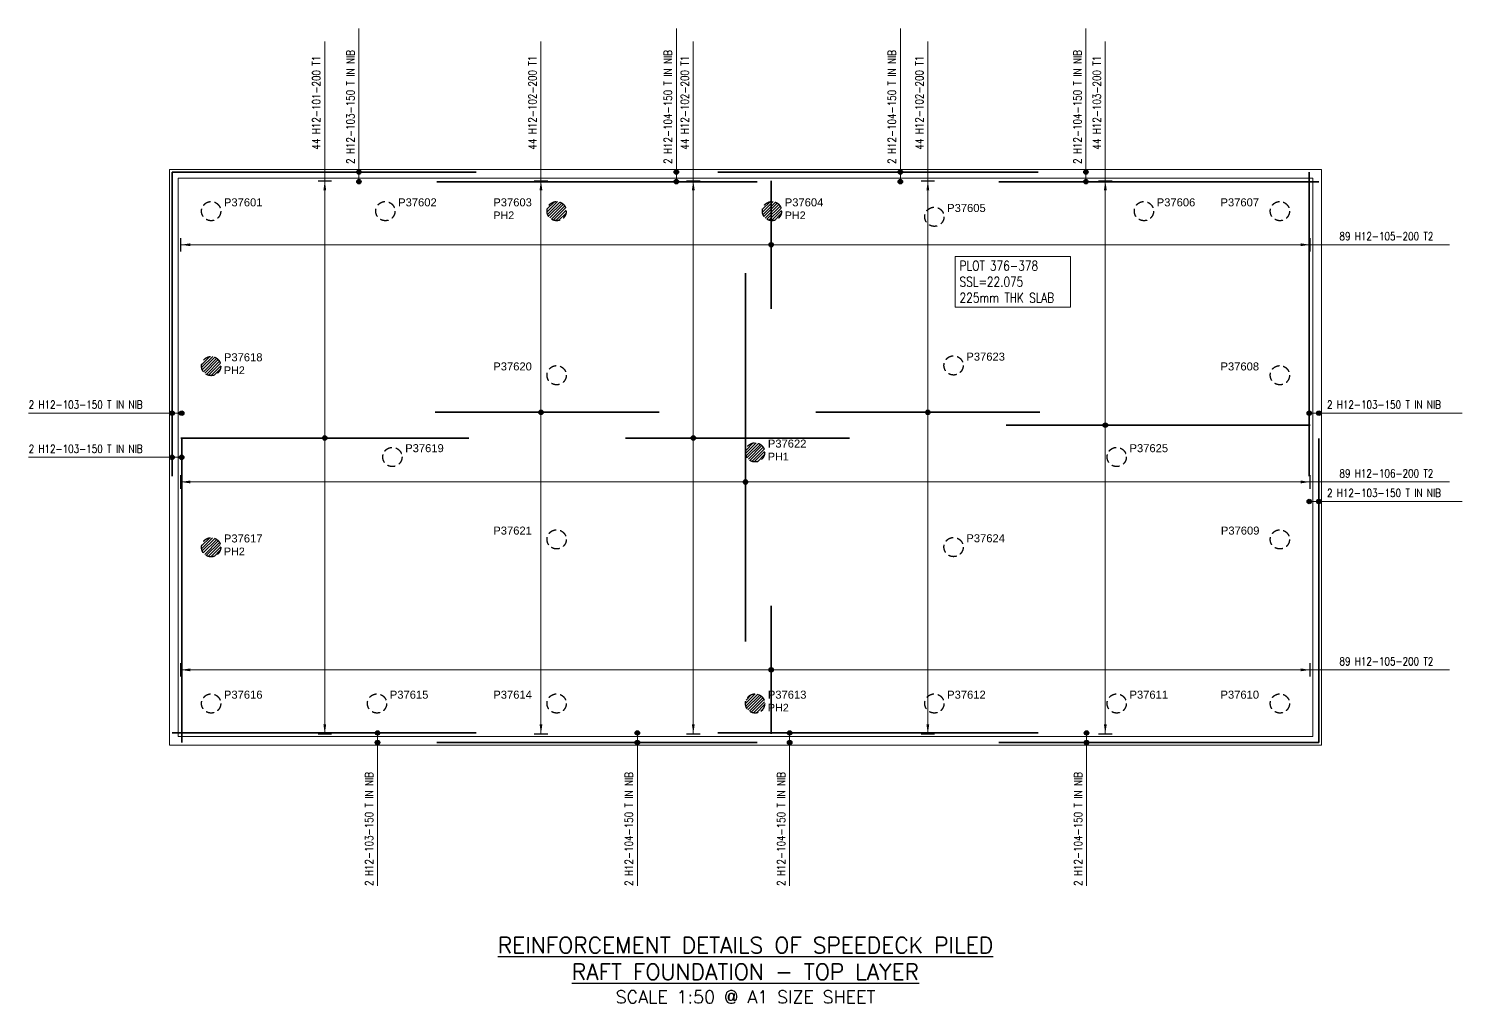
# Model space of a CAD drawing. Header units: millimetres. Extents: x -21392 to 100362, y -17730 to 39230.
# Drawn here: x 42357 to 64747, y 14834 to 30058 of the extents above; entities that cross this region are included whole.
import ezdxf

# ---------------------------------------------------------------- set-up
doc = ezdxf.new("R2010")
doc.units = ezdxf.units.MM
doc.linetypes.add('DASHED', pattern=[19.05, 12.7, -6.35])
doc.layers.get('0').update_dxf_attribs({"color": 254, "true_color": 0xdfdfdf})
for name, color, linetype in [('AP rebar top', 2, 'Continuous'), ('AP-Hatch', 7, 'Continuous'), ('RC-SLAB-ANNOT', 2, 'Continuous'), ('RC-SLAB-LEADERS', 7, 'Continuous'), ('RC-SLAB-TOP-01', 5, 'Continuous'), ('RC-SLAB-TOP-02', 5, 'Continuous'), ('SD-Pile', 7, 'DASHED'), ('SD-Pile TextA', 3, 'Continuous'), ('SD-Text', 2, 'Continuous')]:
    doc.layers.add(name, color=color, linetype=linetype)
doc.layers.add('S02_TEXT035', color=3, linetype='Continuous', lineweight=25)
doc.layers.add('SD-PILED-RAFT', color=3, linetype='Continuous', lineweight=0)
doc.styles.add('PH-LABEL', font='romans.shx', dxfattribs={"width": 0.7})
doc.styles.add('ROMANS', font='romans')
doc.styles.add('ROMANS NARROW', font='romans.shx', dxfattribs={"width": 0.8})
doc.styles.get("Standard").update_dxf_attribs({"font": 'arial.ttf'})

# ---------------------------------------------------------------- blocks, each defined once
blk = doc.blocks.new('RC_SLAB_BARS_101')
at = {"layer": 'RC-SLAB-TOP-01', "lineweight": 35}
blk.add_line((0, 4621), (4500, 4621), dxfattribs=at)
blk = doc.blocks.new('RC_ANNOT_101_4dc7a8bfe8ed4149833')
at = {"layer": 'RC-SLAB-LEADERS'}
h = blk.add_hatch(color=256, dxfattribs=at)
edge = h.paths.add_edge_path(flags=16)
edge.add_arc((0, 4621), 35, 0, 360)
at = {"layer": 'RC-SLAB-LEADERS', "linetype": 'Continuous', "lineweight": 18}
for p, q in [((0, 4320), (0, 10815)), ((0, 9126), (0, 10815)), ((0, 0), (0, 8640))]:
    blk.add_line(p, q, dxfattribs=at)
at = {"layer": 'RC-SLAB-LEADERS'}
for p, q in [((-105, 8640), (105, 8640)), ((-105, 0), (105, 0))]:
    blk.add_line(p, q, dxfattribs=at)
blk.add_circle((0, 4621), 35, dxfattribs=at)
for points in [[(0, 8640), (-22, 8489), (22, 8489)], [(0, 0), (22, 151), (-22, 151)]]:
    blk.add_solid(points, dxfattribs=at)
at = {"layer": 'RC-SLAB-ANNOT', "color": 2, "style": 'PH-LABEL', "width": 0.8}
blk.add_text('44 H12-101-200 T1', height=125, rotation=90, dxfattribs=at).set_placement((-70, 9126))
blk = doc.blocks.new('RC_SLAB_BARS_102')
at = {"layer": 'RC-SLAB-TOP-01', "lineweight": 35}
blk.add_line((0, 5023), (3500, 5023), dxfattribs=at)
blk = doc.blocks.new('RC_ANNOT_102_af68836f452946a2aef')
at = {"layer": 'RC-SLAB-LEADERS'}
h = blk.add_hatch(color=256, dxfattribs=at)
edge = h.paths.add_edge_path(flags=16)
edge.add_arc((0, 5023), 35, 0, 360)
at = {"layer": 'RC-SLAB-LEADERS', "linetype": 'Continuous', "lineweight": 18}
for p, q in [((0, 4320), (0, 10815)), ((0, 9126), (0, 10815)), ((0, 0), (0, 8640))]:
    blk.add_line(p, q, dxfattribs=at)
at = {"layer": 'RC-SLAB-LEADERS'}
for p, q in [((-105, 8640), (105, 8640)), ((-105, 0), (105, 0))]:
    blk.add_line(p, q, dxfattribs=at)
blk.add_circle((0, 5023), 35, dxfattribs=at)
for points in [[(0, 8640), (-22, 8489), (22, 8489)], [(0, 0), (22, 151), (-22, 151)]]:
    blk.add_solid(points, dxfattribs=at)
at = {"layer": 'RC-SLAB-ANNOT', "color": 2, "style": 'PH-LABEL', "width": 0.8}
blk.add_text('44 H12-102-200 T1', height=125, rotation=90, dxfattribs=at).set_placement((-70, 9126))
blk = doc.blocks.new('RC_SLAB_BARS_102_287a41837a8347089b6252c83c86793b')
at = {"layer": 'RC-SLAB-TOP-01', "lineweight": 35}
blk.add_line((0, 4621), (3500, 4621), dxfattribs=at)
blk = doc.blocks.new('RC_ANNOT_102_c46a88be6d8a4f0c881')
at = {"layer": 'RC-SLAB-LEADERS'}
h = blk.add_hatch(color=256, dxfattribs=at)
edge = h.paths.add_edge_path(flags=16)
edge.add_arc((0, 4621), 35, 0, 360)
at = {"layer": 'RC-SLAB-LEADERS', "linetype": 'Continuous', "lineweight": 18}
for p, q in [((0, 4320), (0, 10815)), ((0, 9126), (0, 10815)), ((0, 0), (0, 8640))]:
    blk.add_line(p, q, dxfattribs=at)
at = {"layer": 'RC-SLAB-LEADERS'}
for p, q in [((-105, 8640), (105, 8640)), ((-105, 0), (105, 0))]:
    blk.add_line(p, q, dxfattribs=at)
blk.add_circle((0, 4621), 35, dxfattribs=at)
for points in [[(0, 8640), (-22, 8489), (22, 8489)], [(0, 0), (22, 151), (-22, 151)]]:
    blk.add_solid(points, dxfattribs=at)
at = {"layer": 'RC-SLAB-ANNOT', "color": 2, "style": 'PH-LABEL', "width": 0.8}
blk.add_text('44 H12-102-200 T1', height=125, rotation=90, dxfattribs=at).set_placement((-70, 9126))
blk = doc.blocks.new('RC_SLAB_BARS_102_c4357984faa7425ca9fb9392ab92ad23')
at = {"layer": 'RC-SLAB-TOP-01', "lineweight": 35}
blk.add_line((0, 5023), (3500, 5023), dxfattribs=at)
blk = doc.blocks.new('RC_ANNOT_102_3465962699ed41338e2')
at = {"layer": 'RC-SLAB-LEADERS'}
h = blk.add_hatch(color=256, dxfattribs=at)
edge = h.paths.add_edge_path(flags=16)
edge.add_arc((0, 5023), 35, 0, 360)
at = {"layer": 'RC-SLAB-LEADERS', "linetype": 'Continuous', "lineweight": 18}
for p, q in [((0, 4320), (0, 10815)), ((0, 9126), (0, 10815)), ((0, 0), (0, 8640))]:
    blk.add_line(p, q, dxfattribs=at)
at = {"layer": 'RC-SLAB-LEADERS'}
for p, q in [((-105, 8640), (105, 8640)), ((-105, 0), (105, 0))]:
    blk.add_line(p, q, dxfattribs=at)
blk.add_circle((0, 5023), 35, dxfattribs=at)
for points in [[(0, 8640), (-22, 8489), (22, 8489)], [(0, 0), (22, 151), (-22, 151)]]:
    blk.add_solid(points, dxfattribs=at)
at = {"layer": 'RC-SLAB-ANNOT', "color": 2, "style": 'PH-LABEL', "width": 0.8}
blk.add_text('44 H12-102-200 T1', height=125, rotation=90, dxfattribs=at).set_placement((-70, 9126))
blk = doc.blocks.new('RC_SLAB_BARS_103')
at = {"layer": 'RC-SLAB-TOP-01', "lineweight": 35}
blk.add_line((0, 4822), (4750, 4822), dxfattribs=at)
blk = doc.blocks.new('RC_ANNOT_103_3803d8f4131d4ff8825')
at = {"layer": 'RC-SLAB-LEADERS'}
h = blk.add_hatch(color=256, dxfattribs=at)
edge = h.paths.add_edge_path(flags=16)
edge.add_arc((0, 4822), 35, 0, 360)
at = {"layer": 'RC-SLAB-LEADERS', "linetype": 'Continuous', "lineweight": 18}
for p, q in [((0, 4320), (0, 10815)), ((0, 9126), (0, 10815)), ((0, 0), (0, 8640))]:
    blk.add_line(p, q, dxfattribs=at)
at = {"layer": 'RC-SLAB-LEADERS'}
for p, q in [((-105, 8640), (105, 8640)), ((-105, 0), (105, 0))]:
    blk.add_line(p, q, dxfattribs=at)
blk.add_circle((0, 4822), 35, dxfattribs=at)
for points in [[(0, 8640), (-22, 8489), (22, 8489)], [(0, 0), (22, 151), (-22, 151)]]:
    blk.add_solid(points, dxfattribs=at)
at = {"layer": 'RC-SLAB-ANNOT', "color": 2, "style": 'PH-LABEL', "width": 0.8}
blk.add_text('44 H12-103-200 T1', height=125, rotation=90, dxfattribs=at).set_placement((-70, 9126))
blk = doc.blocks.new('RC_SLAB_BARS_103_36b0818eb54441cbb369378c67e33111')
at = {"layer": 'RC-SLAB-TOP-01', "lineweight": 35}
blk.add_line((0, 150), (4750, 150), dxfattribs=at)
blk = doc.blocks.new('RC_ANNOT_103_3dd29a733dbf4e6cb37')
at = {"layer": 'RC-SLAB-LEADERS'}
h = blk.add_hatch(color=256, dxfattribs=at)
edge = h.paths.add_edge_path(flags=16)
edge.add_arc((0, 150), 35, 0, 360)
h = blk.add_hatch(color=256, dxfattribs=at)
edge = h.paths.add_edge_path(flags=16)
edge.add_arc((0, 0), 35, 0, 360)
at = {"layer": 'RC-SLAB-LEADERS', "linetype": 'Continuous', "lineweight": 18}
for p, q in [((0, 75), (0, 2390)), ((0, 277), (0, 2390)), ((0, -35), (0, 185))]:
    blk.add_line(p, q, dxfattribs=at)
at = {"layer": 'RC-SLAB-LEADERS'}
for centre in [(0, 150), (0, 0)]:
    blk.add_circle(centre, 35, dxfattribs=at)
at = {"layer": 'RC-SLAB-ANNOT', "color": 2, "style": 'PH-LABEL', "width": 0.8}
blk.add_text('2 H12-103-150 T IN NIB', height=125, rotation=90, dxfattribs=at).set_placement((-70, 277))
blk = doc.blocks.new('RC_SLAB_BARS_104')
at = {"layer": 'RC-SLAB-TOP-01', "lineweight": 35}
blk.add_line((0, 0), (5000, 0), dxfattribs=at)
blk = doc.blocks.new('RC_ANNOT_104_d6480c64a4c84ef5a0e')
at = {"layer": 'RC-SLAB-LEADERS'}
h = blk.add_hatch(color=256, dxfattribs=at)
edge = h.paths.add_edge_path(flags=16)
edge.add_arc((0, 150), 35, 0, 360)
h = blk.add_hatch(color=256, dxfattribs=at)
edge = h.paths.add_edge_path(flags=16)
edge.add_arc((0, 0), 35, 0, 360)
at = {"layer": 'RC-SLAB-LEADERS', "linetype": 'Continuous', "lineweight": 18}
for p, q in [((0, 75), (0, 2390)), ((0, 277), (0, 2390)), ((0, -35), (0, 185))]:
    blk.add_line(p, q, dxfattribs=at)
at = {"layer": 'RC-SLAB-LEADERS'}
for centre in [(0, 150), (0, 0)]:
    blk.add_circle(centre, 35, dxfattribs=at)
at = {"layer": 'RC-SLAB-ANNOT', "color": 2, "style": 'PH-LABEL', "width": 0.8}
blk.add_text('2 H12-104-150 T IN NIB', height=125, rotation=90, dxfattribs=at).set_placement((-70, 277))
blk = doc.blocks.new('RC_SLAB_BARS_104_c00f3586cb314557be8a8144f892ceea')
at = {"layer": 'RC-SLAB-TOP-01', "lineweight": 35}
blk.add_line((0, 150), (5000, 150), dxfattribs=at)
blk = doc.blocks.new('RC_ANNOT_104_f08aeae41cea4d598a3')
at = {"layer": 'RC-SLAB-LEADERS'}
h = blk.add_hatch(color=256, dxfattribs=at)
edge = h.paths.add_edge_path(flags=16)
edge.add_arc((0, 150), 35, 0, 360)
h = blk.add_hatch(color=256, dxfattribs=at)
edge = h.paths.add_edge_path(flags=16)
edge.add_arc((0, 0), 35, 0, 360)
at = {"layer": 'RC-SLAB-LEADERS', "linetype": 'Continuous', "lineweight": 18}
for p, q in [((0, 75), (0, 2390)), ((0, 277), (0, 2390)), ((0, -35), (0, 185))]:
    blk.add_line(p, q, dxfattribs=at)
at = {"layer": 'RC-SLAB-LEADERS'}
for centre in [(0, 150), (0, 0)]:
    blk.add_circle(centre, 35, dxfattribs=at)
at = {"layer": 'RC-SLAB-ANNOT', "color": 2, "style": 'PH-LABEL', "width": 0.8}
blk.add_text('2 H12-104-150 T IN NIB', height=125, rotation=90, dxfattribs=at).set_placement((-70, 277))
blk = doc.blocks.new('RC_SLAB_BARS_104_525768557c9d4f5fb0635784e18e1417')
at = {"layer": 'RC-SLAB-TOP-01', "lineweight": 35}
blk.add_line((0, 0), (5000, 0), dxfattribs=at)
blk = doc.blocks.new('RC_ANNOT_104_bbc5a59ac4604e36abd')
at = {"layer": 'RC-SLAB-LEADERS'}
h = blk.add_hatch(color=256, dxfattribs=at)
edge = h.paths.add_edge_path(flags=16)
edge.add_arc((0, 150), 35, 0, 360)
h = blk.add_hatch(color=256, dxfattribs=at)
edge = h.paths.add_edge_path(flags=16)
edge.add_arc((0, 0), 35, 0, 360)
at = {"layer": 'RC-SLAB-LEADERS', "linetype": 'Continuous', "lineweight": 18}
for p, q in [((0, 75), (0, 2390)), ((0, 277), (0, 2390)), ((0, -35), (0, 185))]:
    blk.add_line(p, q, dxfattribs=at)
at = {"layer": 'RC-SLAB-LEADERS'}
for centre in [(0, 150), (0, 0)]:
    blk.add_circle(centre, 35, dxfattribs=at)
at = {"layer": 'RC-SLAB-ANNOT', "color": 2, "style": 'PH-LABEL', "width": 0.8}
blk.add_text('2 H12-104-150 T IN NIB', height=125, rotation=90, dxfattribs=at).set_placement((-70, 277))
blk = doc.blocks.new('RC_SLAB_BARS_103_cb1eb625d6ed4f958466886d89c43471')
at = {"layer": 'RC-SLAB-TOP-01', "lineweight": 35}
blk.add_line((0, 150), (4750, 150), dxfattribs=at)
blk = doc.blocks.new('RC_ANNOT_103_d6554df8198943a193b')
at = {"layer": 'RC-SLAB-LEADERS'}
h = blk.add_hatch(color=256, dxfattribs=at)
edge = h.paths.add_edge_path(flags=16)
edge.add_arc((0, 150), 35, 0, 360)
h = blk.add_hatch(color=256, dxfattribs=at)
edge = h.paths.add_edge_path(flags=16)
edge.add_arc((0, 0), 35, 0, 360)
at = {"layer": 'RC-SLAB-LEADERS', "linetype": 'Continuous', "lineweight": 18}
for p, q in [((0, -35), (0, 185)), ((0, 75), (0, -2240)), ((0, -127), (0, -2240))]:
    blk.add_line(p, q, dxfattribs=at)
at = {"layer": 'RC-SLAB-LEADERS'}
for centre in [(0, 150), (0, 0)]:
    blk.add_circle(centre, 35, dxfattribs=at)
at = {"layer": 'RC-SLAB-ANNOT', "color": 2, "style": 'PH-LABEL', "width": 0.8}
blk.add_text('2 H12-103-150 T IN NIB', height=125, rotation=90, dxfattribs=at).set_placement((-70, -2240))
blk = doc.blocks.new('RC_SLAB_BARS_104_45b99cc198a3488692994ae1d57d5fa9')
at = {"layer": 'RC-SLAB-TOP-01', "lineweight": 35}
blk.add_line((0, 0), (5000, 0), dxfattribs=at)
blk = doc.blocks.new('RC_ANNOT_104_3c4faf12e64644ea8bc')
at = {"layer": 'RC-SLAB-LEADERS'}
h = blk.add_hatch(color=256, dxfattribs=at)
edge = h.paths.add_edge_path(flags=16)
edge.add_arc((0, 150), 35, 0, 360)
h = blk.add_hatch(color=256, dxfattribs=at)
edge = h.paths.add_edge_path(flags=16)
edge.add_arc((0, 0), 35, 0, 360)
at = {"layer": 'RC-SLAB-LEADERS', "linetype": 'Continuous', "lineweight": 18}
for p, q in [((0, -35), (0, 185)), ((0, 75), (0, -2240)), ((0, -127), (0, -2240))]:
    blk.add_line(p, q, dxfattribs=at)
at = {"layer": 'RC-SLAB-LEADERS'}
for centre in [(0, 150), (0, 0)]:
    blk.add_circle(centre, 35, dxfattribs=at)
at = {"layer": 'RC-SLAB-ANNOT', "color": 2, "style": 'PH-LABEL', "width": 0.8}
blk.add_text('2 H12-104-150 T IN NIB', height=125, rotation=90, dxfattribs=at).set_placement((-70, -2240))
blk = doc.blocks.new('RC_SLAB_BARS_104_9f7fd73e955a4f3da2e73248f4fc4943')
at = {"layer": 'RC-SLAB-TOP-01', "lineweight": 35}
blk.add_line((0, 150), (5000, 150), dxfattribs=at)
blk = doc.blocks.new('RC_ANNOT_104_2e45edf42acb493c9eb')
at = {"layer": 'RC-SLAB-LEADERS'}
h = blk.add_hatch(color=256, dxfattribs=at)
edge = h.paths.add_edge_path(flags=16)
edge.add_arc((0, 150), 35, 0, 360)
h = blk.add_hatch(color=256, dxfattribs=at)
edge = h.paths.add_edge_path(flags=16)
edge.add_arc((0, 0), 35, 0, 360)
at = {"layer": 'RC-SLAB-LEADERS', "linetype": 'Continuous', "lineweight": 18}
for p, q in [((0, -35), (0, 185)), ((0, 75), (0, -2240)), ((0, -127), (0, -2240))]:
    blk.add_line(p, q, dxfattribs=at)
at = {"layer": 'RC-SLAB-LEADERS'}
for centre in [(0, 150), (0, 0)]:
    blk.add_circle(centre, 35, dxfattribs=at)
at = {"layer": 'RC-SLAB-ANNOT', "color": 2, "style": 'PH-LABEL', "width": 0.8}
blk.add_text('2 H12-104-150 T IN NIB', height=125, rotation=90, dxfattribs=at).set_placement((-70, -2240))
blk = doc.blocks.new('RC_SLAB_BARS_104_06e57f429c804f34a23c6e90a2d4bf36')
at = {"layer": 'RC-SLAB-TOP-01', "lineweight": 35}
blk.add_line((0, 0), (5000, 0), dxfattribs=at)
blk = doc.blocks.new('RC_ANNOT_104_9b70c622e90746de97c')
at = {"layer": 'RC-SLAB-LEADERS'}
h = blk.add_hatch(color=256, dxfattribs=at)
edge = h.paths.add_edge_path(flags=16)
edge.add_arc((0, 150), 35, 0, 360)
h = blk.add_hatch(color=256, dxfattribs=at)
edge = h.paths.add_edge_path(flags=16)
edge.add_arc((0, 0), 35, 0, 360)
at = {"layer": 'RC-SLAB-LEADERS', "linetype": 'Continuous', "lineweight": 18}
for p, q in [((0, -35), (0, 185)), ((0, 75), (0, -2240)), ((0, -127), (0, -2240))]:
    blk.add_line(p, q, dxfattribs=at)
at = {"layer": 'RC-SLAB-LEADERS'}
for centre in [(0, 150), (0, 0)]:
    blk.add_circle(centre, 35, dxfattribs=at)
at = {"layer": 'RC-SLAB-ANNOT', "color": 2, "style": 'PH-LABEL', "width": 0.8}
blk.add_text('2 H12-104-150 T IN NIB', height=125, rotation=90, dxfattribs=at).set_placement((-70, -2240))
blk = doc.blocks.new('RC_SLAB_BARS_105')
at = {"layer": 'RC-SLAB-TOP-02', "lineweight": 35}
blk.add_line((9221, 0), (9221, 2000), dxfattribs=at)
blk = doc.blocks.new('RC_ANNOT_105_4122c42cab2144db91b')
at = {"layer": 'RC-SLAB-LEADERS'}
h = blk.add_hatch(color=256, dxfattribs=at)
edge = h.paths.add_edge_path(flags=16)
edge.add_arc((9221, 0), 35, 0, 360)
for p, q in [((0, -105), (0, 105)), ((17640, -105), (17640, 105))]:
    blk.add_line(p, q, dxfattribs=at)
at = {"layer": 'RC-SLAB-LEADERS', "linetype": 'Continuous', "lineweight": 18}
for p, q in [((0, 0), (17640, 0)), ((8820, 0), (19815, 0)), ((18097, 0), (19815, 0))]:
    blk.add_line(p, q, dxfattribs=at)
at = {"layer": 'RC-SLAB-LEADERS'}
blk.add_circle((9221, 0), 35, dxfattribs=at)
for points in [[(0, 0), (151, -22), (151, 22)], [(17640, 0), (17489, 22), (17489, -22)]]:
    blk.add_solid(points, dxfattribs=at)
at = {"layer": 'RC-SLAB-ANNOT', "color": 2, "style": 'PH-LABEL', "width": 0.8}
blk.add_text('89 H12-105-200 T2', height=125, dxfattribs=at).set_placement((18097, 70))
blk = doc.blocks.new('RC_SLAB_BARS_106')
at = {"layer": 'RC-SLAB-TOP-02', "lineweight": 35}
blk.add_line((8820, 0), (8820, 5750), dxfattribs=at)
blk = doc.blocks.new('RC_ANNOT_106_853b70c41ff44afa8e7')
at = {"layer": 'RC-SLAB-LEADERS'}
h = blk.add_hatch(color=256, dxfattribs=at)
edge = h.paths.add_edge_path(flags=16)
edge.add_arc((8820, 0), 35, 0, 360)
for p, q in [((0, -105), (0, 105)), ((17640, -105), (17640, 105))]:
    blk.add_line(p, q, dxfattribs=at)
at = {"layer": 'RC-SLAB-LEADERS', "linetype": 'Continuous', "lineweight": 18}
for p, q in [((0, 0), (17640, 0)), ((8820, 0), (19815, 0)), ((18097, 0), (19815, 0))]:
    blk.add_line(p, q, dxfattribs=at)
at = {"layer": 'RC-SLAB-LEADERS'}
blk.add_circle((8820, 0), 35, dxfattribs=at)
for points in [[(0, 0), (151, -22), (151, 22)], [(17640, 0), (17489, 22), (17489, -22)]]:
    blk.add_solid(points, dxfattribs=at)
at = {"layer": 'RC-SLAB-ANNOT', "color": 2, "style": 'PH-LABEL', "width": 0.8}
blk.add_text('89 H12-106-200 T2', height=125, dxfattribs=at).set_placement((18097, 70))
blk = doc.blocks.new('RC_SLAB_BARS_105_b406da0bc6084d3080f52511d2dd5da6')
at = {"layer": 'RC-SLAB-TOP-02', "lineweight": 35}
blk.add_line((9221, 0), (9221, 2000), dxfattribs=at)
blk = doc.blocks.new('RC_ANNOT_105_672674230317468b935')
at = {"layer": 'RC-SLAB-LEADERS'}
h = blk.add_hatch(color=256, dxfattribs=at)
edge = h.paths.add_edge_path(flags=16)
edge.add_arc((9221, 0), 35, 0, 360)
for p, q in [((0, -105), (0, 105)), ((17640, -105), (17640, 105))]:
    blk.add_line(p, q, dxfattribs=at)
at = {"layer": 'RC-SLAB-LEADERS', "linetype": 'Continuous', "lineweight": 18}
for p, q in [((0, 0), (17640, 0)), ((8820, 0), (19815, 0)), ((18097, 0), (19815, 0))]:
    blk.add_line(p, q, dxfattribs=at)
at = {"layer": 'RC-SLAB-LEADERS'}
blk.add_circle((9221, 0), 35, dxfattribs=at)
for points in [[(0, 0), (151, -22), (151, 22)], [(17640, 0), (17489, 22), (17489, -22)]]:
    blk.add_solid(points, dxfattribs=at)
at = {"layer": 'RC-SLAB-ANNOT', "color": 2, "style": 'PH-LABEL', "width": 0.8}
blk.add_text('89 H12-105-200 T2', height=125, dxfattribs=at).set_placement((18097, 70))
blk = doc.blocks.new('RC_SLAB_BARS_103_a8424c3095154f45a987aa0254722a32')
at = {"layer": 'RC-SLAB-TOP-02', "lineweight": 35}
blk.add_line((150, 0), (150, 4750), dxfattribs=at)
blk = doc.blocks.new('RC_ANNOT_103_f24bead1a6b1415fbf9')
at = {"layer": 'RC-SLAB-LEADERS'}
h = blk.add_hatch(color=256, dxfattribs=at)
edge = h.paths.add_edge_path(flags=16)
edge.add_arc((0, 0), 35, 0, 360)
h = blk.add_hatch(color=256, dxfattribs=at)
edge = h.paths.add_edge_path(flags=16)
edge.add_arc((150, 0), 35, 0, 360)
at = {"layer": 'RC-SLAB-LEADERS', "linetype": 'Continuous', "lineweight": 18}
for p, q in [((-35, 0), (185, 0)), ((75, 0), (2390, 0)), ((277, 0), (2390, 0))]:
    blk.add_line(p, q, dxfattribs=at)
at = {"layer": 'RC-SLAB-LEADERS'}
for centre in [(0, 0), (150, 0)]:
    blk.add_circle(centre, 35, dxfattribs=at)
at = {"layer": 'RC-SLAB-ANNOT', "color": 2, "style": 'PH-LABEL', "width": 0.8}
blk.add_text('2 H12-103-150 T IN NIB', height=125, dxfattribs=at).set_placement((277, 70))
blk = doc.blocks.new('RC_SLAB_BARS_103_cd462dbe91a54a33b5d570b3024fd86a')
at = {"layer": 'RC-SLAB-TOP-02', "lineweight": 35}
blk.add_line((0, 0), (0, 4750), dxfattribs=at)
blk = doc.blocks.new('RC_ANNOT_103_a49c14b48fde4299b7f')
at = {"layer": 'RC-SLAB-LEADERS'}
h = blk.add_hatch(color=256, dxfattribs=at)
edge = h.paths.add_edge_path(flags=16)
edge.add_arc((0, 0), 35, 0, 360)
h = blk.add_hatch(color=256, dxfattribs=at)
edge = h.paths.add_edge_path(flags=16)
edge.add_arc((150, 0), 35, 0, 360)
at = {"layer": 'RC-SLAB-LEADERS', "linetype": 'Continuous', "lineweight": 18}
for p, q in [((-35, 0), (185, 0)), ((75, 0), (2390, 0)), ((277, 0), (2390, 0))]:
    blk.add_line(p, q, dxfattribs=at)
at = {"layer": 'RC-SLAB-LEADERS'}
for centre in [(0, 0), (150, 0)]:
    blk.add_circle(centre, 35, dxfattribs=at)
at = {"layer": 'RC-SLAB-ANNOT', "color": 2, "style": 'PH-LABEL', "width": 0.8}
blk.add_text('2 H12-103-150 T IN NIB', height=125, dxfattribs=at).set_placement((277, 70))
blk = doc.blocks.new('RC_SLAB_BARS_103_afe3ecd1be0046deb0d213ff8251bf7b')
at = {"layer": 'RC-SLAB-TOP-02', "lineweight": 35}
blk.add_line((150, 0), (150, 4750), dxfattribs=at)
blk = doc.blocks.new('RC_ANNOT_103_6e6c9df4fc1c4ceeb31')
at = {"layer": 'RC-SLAB-LEADERS'}
h = blk.add_hatch(color=256, dxfattribs=at)
edge = h.paths.add_edge_path(flags=16)
edge.add_arc((0, 0), 35, 0, 360)
h = blk.add_hatch(color=256, dxfattribs=at)
edge = h.paths.add_edge_path(flags=16)
edge.add_arc((150, 0), 35, 0, 360)
at = {"layer": 'RC-SLAB-LEADERS', "linetype": 'Continuous', "lineweight": 18}
for p, q in [((75, 0), (-2240, 0)), ((-127, 0), (-2240, 0)), ((-35, 0), (185, 0))]:
    blk.add_line(p, q, dxfattribs=at)
at = {"layer": 'RC-SLAB-LEADERS'}
for centre in [(0, 0), (150, 0)]:
    blk.add_circle(centre, 35, dxfattribs=at)
at = {"layer": 'RC-SLAB-ANNOT', "color": 2, "style": 'PH-LABEL', "width": 0.8}
blk.add_text('2 H12-103-150 T IN NIB', height=125, dxfattribs=at).set_placement((-2240, 70))
blk = doc.blocks.new('RC_SLAB_BARS_103_fdfb40e613654f0797967019dd9956fe')
at = {"layer": 'RC-SLAB-TOP-02', "lineweight": 35}
blk.add_line((0, 0), (0, 4750), dxfattribs=at)
blk = doc.blocks.new('RC_ANNOT_103_68af50d7a7ff4051a64')
at = {"layer": 'RC-SLAB-LEADERS'}
h = blk.add_hatch(color=256, dxfattribs=at)
edge = h.paths.add_edge_path(flags=16)
edge.add_arc((0, 0), 35, 0, 360)
h = blk.add_hatch(color=256, dxfattribs=at)
edge = h.paths.add_edge_path(flags=16)
edge.add_arc((150, 0), 35, 0, 360)
at = {"layer": 'RC-SLAB-LEADERS', "linetype": 'Continuous', "lineweight": 18}
for p, q in [((75, 0), (-2240, 0)), ((-127, 0), (-2240, 0)), ((-35, 0), (185, 0))]:
    blk.add_line(p, q, dxfattribs=at)
at = {"layer": 'RC-SLAB-LEADERS'}
for centre in [(0, 0), (150, 0)]:
    blk.add_circle(centre, 35, dxfattribs=at)
at = {"layer": 'RC-SLAB-ANNOT', "color": 2, "style": 'PH-LABEL', "width": 0.8}
blk.add_text('2 H12-103-150 T IN NIB', height=125, dxfattribs=at).set_placement((-2240, 70))

msp = doc.modelspace()

# ---------------------------------------------------------------- hatches: boundary and pattern name
at = {"layer": 'AP-Hatch'}
h = msp.add_hatch(dxfattribs=at)
h.set_pattern_fill('ANSI31', color=1, scale=10, style=0)
edge = h.paths.add_edge_path(flags=16)
edge.add_arc((50603, 27208), 150, 0, 360)
h = msp.add_hatch(dxfattribs=at)
h.set_pattern_fill('ANSI31', color=1, scale=10, style=0)
edge = h.paths.add_edge_path(flags=16)
edge.add_arc((53966, 27208), 150, 0, 360)
h = msp.add_hatch(dxfattribs=at)
h.set_pattern_fill('ANSI31', color=1, scale=10, style=0)
edge = h.paths.add_edge_path(flags=16)
edge.add_arc((45207, 24788), 150, 0, 360)
h = msp.add_hatch(dxfattribs=at)
h.set_pattern_fill('ANSI31', color=1, scale=10, style=0)
edge = h.paths.add_edge_path(flags=16)
edge.add_arc((53702, 23440), 150, 0, 360)
h = msp.add_hatch(dxfattribs=at)
h.set_pattern_fill('ANSI31', color=1, scale=10, style=0)
edge = h.paths.add_edge_path(flags=16)
edge.add_arc((45207, 21958), 150, 0, 360)
h = msp.add_hatch(dxfattribs=at)
h.set_pattern_fill('ANSI31', color=1, scale=10, style=0)
edge = h.paths.add_edge_path(flags=16)
edge.add_arc((53702, 19518), 150, 0, 360)

# ---------------------------------------------------------------- linework, layer by layer
at = {"layer": 'SD-Pile', "linetype": 'DASHED', "ltscale": 10}
for centre in [(45207, 27208), (47928, 27208), (50603, 27208), (53966, 27208), (59775, 27208), (61898, 27208), (56502, 27120), (45207, 24788), (56802, 24798), (50603, 24645), (61898, 24645), (48038, 23368), (53702, 23440), (59350, 23368), (50603, 22081), (61898, 22081), (45207, 21958), (56802, 21961), (45207, 19518), (47798, 19518), (50603, 19518), (53702, 19518), (56502, 19518), (59350, 19518), (61898, 19518)]:
    msp.add_circle(centre, 150, dxfattribs=at)
at = {"layer": 'SD-PILED-RAFT', "ltscale": 25}
for points in [[(44557, 27858), (62547, 27858), (62547, 18868), (44557, 18868)], [(44692, 27723), (62412, 27723), (62412, 19003), (44692, 19003)]]:
    msp.add_lwpolyline(points, close=True, dxfattribs=at)
at = {"layer": 'SD-Text', "color": 2, "linetype": 'Continuous', "lineweight": 0, "ltscale": 100}
msp.add_lwpolyline([(56827, 25710), (58630, 25710), (58630, 26500), (56827, 26500)], close=True, dxfattribs=at)

# ---------------------------------------------------------------- block references
for name, p in [('RC_ANNOT_103_3dd29a733dbf4e6cb37', (47515, 27668)), ('RC_ANNOT_104_d6480c64a4c84ef5a0e', (52473, 27668)), ('RC_ANNOT_104_f08aeae41cea4d598a3', (55971, 27668)), ('RC_ANNOT_104_bbc5a59ac4604e36abd', (58869, 27668)), ('RC_ANNOT_101_4dc7a8bfe8ed4149833', (46982, 19043)), ('RC_ANNOT_102_af68836f452946a2aef', (50358, 19043)), ('RC_ANNOT_102_c46a88be6d8a4f0c881', (52737, 19043)), ('RC_ANNOT_102_3465962699ed41338e2', (56400, 19043)), ('RC_ANNOT_103_3803d8f4131d4ff8825', (59172, 19043)), ('RC_SLAB_BARS_103_36b0818eb54441cbb369378c67e33111', (44597, 27668)), ('RC_SLAB_BARS_103_fdfb40e613654f0797967019dd9956fe', (44597, 23068)), ('RC_SLAB_BARS_104_c00f3586cb314557be8a8144f892ceea', (53121, 27668)), ('RC_SLAB_BARS_103_cd462dbe91a54a33b5d570b3024fd86a', (62357, 23068)), ('RC_SLAB_BARS_104', (48734, 27668)), ('RC_SLAB_BARS_105_b406da0bc6084d3080f52511d2dd5da6', (44732, 25683)), ('RC_SLAB_BARS_104_525768557c9d4f5fb0635784e18e1417', (57507, 27668)), ('RC_ANNOT_105_672674230317468b935', (44732, 26683)), ('RC_SLAB_BARS_106', (44732, 20488)), ('RC_ANNOT_103_68af50d7a7ff4051a64', (44597, 24053)), ('RC_ANNOT_103_a49c14b48fde4299b7f', (62357, 24053)), ('RC_SLAB_BARS_102', (48705, 19043)), ('RC_SLAB_BARS_102_c4357984faa7425ca9fb9392ab92ad23', (54650, 19043)), ('RC_SLAB_BARS_103', (57622, 19043)), ('RC_ANNOT_103_6e6c9df4fc1c4ceeb31', (44597, 23363)), ('RC_SLAB_BARS_101', (44732, 19043)), ('RC_SLAB_BARS_103_afe3ecd1be0046deb0d213ff8251bf7b', (44597, 18908)), ('RC_SLAB_BARS_102_287a41837a8347089b6252c83c86793b', (51677, 19043)), ('RC_SLAB_BARS_103_a8424c3095154f45a987aa0254722a32', (62357, 18908)), ('RC_ANNOT_106_853b70c41ff44afa8e7', (44732, 22978)), ('RC_ANNOT_103_f24bead1a6b1415fbf9', (62357, 22673)), ('RC_SLAB_BARS_105', (44732, 19043)), ('RC_ANNOT_105_4122c42cab2144db91b', (44732, 20043)), ('RC_SLAB_BARS_103_cb1eb625d6ed4f958466886d89c43471', (44597, 18908)), ('RC_ANNOT_103_d6554df8198943a193b', (47806, 18908)), ('RC_ANNOT_104_3c4faf12e64644ea8bc', (51864, 18908)), ('RC_SLAB_BARS_104_9f7fd73e955a4f3da2e73248f4fc4943', (53121, 18908)), ('RC_ANNOT_104_2e45edf42acb493c9eb', (54242, 18908)), ('RC_ANNOT_104_9b70c622e90746de97c', (58879, 18908)), ('RC_SLAB_BARS_104_45b99cc198a3488692994ae1d57d5fa9', (48734, 18908)), ('RC_SLAB_BARS_104_06e57f429c804f34a23c6e90a2d4bf36', (57507, 18908))]:
    msp.add_blockref(name, p)

# ---------------------------------------------------------------- texts
at = {"layer": 'AP rebar top', "color": 4, "char_height": 120, "attachment_point": 1}
for s, insert in [('PH2', (49614, 27203)), ('PH2', (54166, 27203)), ('PH2', (45407, 24783)), ('PH1', (53902, 23435)), ('PH2', (45407, 21953)), ('PH2', (53902, 19513))]:
    msp.add_mtext(s, dxfattribs=dict(at, insert=insert))
at = {"layer": 'S02_TEXT035', "color": 7, "ltscale": 2.5, "insert": (48791, 15868), "char_height": 250, "attachment_point": 1, "style": 'ROMANS'}
msp.add_mtext_dynamic_manual_height_columns('\\pxqc;{\\L\\C4;REINFORCEMENT DETAILS OF SPEEDECK PILED \\PRAFT FOUNDATION - TOP LAYER\\P\\H0.8x;\\l\\C7;SCALE 1:50 @ A1 SIZE SHEET}', width=9522.32, gutter_width=10, heights=[0], dxfattribs=at)
at = {"layer": 'SD-Pile TextA', "ltscale": 25}
for s, p in [('P37601', (45407, 27283)), ('P37602', (48128, 27283)), ('P37603', (49614, 27283)), ('P37604', (54166, 27283)), ('P37605', (56702, 27195)), ('P37606', (59975, 27283)), ('P37607', (60971, 27283)), ('P37618', (45407, 24863)), ('P37623', (57002, 24873)), ('P37620', (49614, 24720)), ('P37608', (60971, 24720)), ('P37619', (48238, 23443)), ('P37622', (53902, 23515)), ('P37625', (59550, 23443)), ('P37621', (49614, 22156)), ('P37609', (60977, 22156)), ('P37617', (45407, 22033)), ('P37624', (57002, 22036)), ('P37616', (45407, 19593)), ('P37615', (47998, 19593)), ('P37614', (49614, 19593)), ('P37613', (53902, 19593)), ('P37612', (56702, 19593)), ('P37611', (59550, 19593)), ('P37610', (60971, 19593))]:
    msp.add_text(s, height=125, dxfattribs=at).set_placement(p)
at = {"layer": 'SD-Text', "color": 2, "linetype": 'Continuous', "lineweight": 0, "insert": (56897, 26430), "char_height": 150, "attachment_point": 1, "style": 'ROMANS NARROW'}
msp.add_mtext('PLOT 376-378\\PSSL=22.075\\P225mm THK SLAB', dxfattribs=at)

doc.saveas('drawing.dxf')
